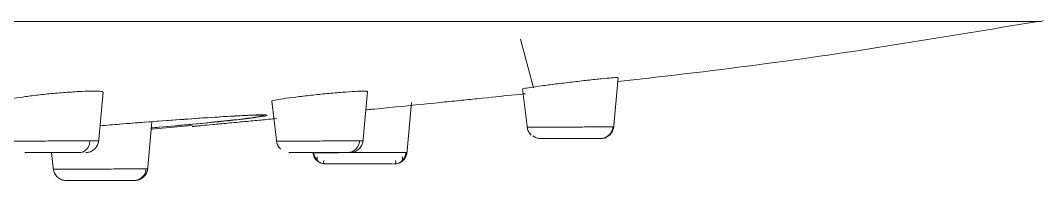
# Model space of a CAD drawing. Extents: x 2239 to 2659, y -1043 to -449.
# Drawn here: x 2376.06 to 2384.1, y -604.24 to -602.99 of the extents above; entities that cross this region are included whole.
import ezdxf

# ---------------------------------------------------------------- set-up
doc = ezdxf.new("R2010")
doc.units = 0
doc.header["$LTSCALE"] = 7
doc.header["$MEASUREMENT"] = 0
doc.layers.get('0').update_dxf_attribs({"color": 2, "linetype": 'CONTINUOUS'})

msp = doc.modelspace()

# ---------------------------------------------------------------- linework, layer by layer
at = {"color": 8, "linetype": 'Continuous', "lineweight": 15}
for p, q in [((2384.0733, -602.9948), (2362.2509, -602.9948)), ((2377.0547, -604.1522), (2377.0467, -604.1521))]:
    msp.add_line(p, q, dxfattribs=at)
at = {"color": 7, "linetype": 'Continuous', "lineweight": 15}
for p, q in [((2379.9906, -603.1342), (2380.0923, -603.5143)), ((2380.721, -603.8362), (2380.7562, -603.4359)), ((2376.6713, -603.9467), (2376.7074, -603.5505)), ((2378.7503, -603.9467), (2378.786, -603.5448)), ((2380.0053, -603.5243), (2380.0435, -603.8362)), ((2378.0333, -603.6207), (2378.0728, -603.9467)), ((2379.0957, -604.0364), (2379.1311, -603.6317)), ((2377.734, -603.7372), (2377.6885, -603.74)), ((2377.056, -604.1676), (2377.0898, -603.7828)), ((2377.0837, -603.8404), (2377.4091, -603.8108)), ((2380.0435, -603.8362), (2380.0435, -603.8362)), ((2380.721, -603.8362), (2380.721, -603.8362)), ((2378.0728, -603.9467), (2378.0728, -603.9467)), ((2380.6181, -603.9134), (2380.6182, -603.9134)), ((2376.301, -604.0234), (2376.3186, -604.1676)), ((2378.3628, -604.0213), (2378.3639, -604.0256)), ((2376.3186, -604.1676), (2376.3186, -604.1676)), ((2377.056, -604.1676), (2377.056, -604.1676)), ((2376.9529, -604.2434), (2376.95, -604.2434))]:
    msp.add_line(p, q, dxfattribs=at)
msp.add_arc((2384.053, -602.8765), 0.12, 279.75606, 293.8391, dxfattribs=at)
for points, knots in [([(2380.7535, -603.4664), (2381.1511, -603.4209), (2382.2508, -603.2952), (2383.3427, -603.1127), (2384.0398, -602.9963)], [0, 0, 0, 0, 0.361508, 1, 1, 1, 1]), ([(2380.7521, -603.4355), (2380.7535, -603.4351), (2380.7567, -603.4342), (2380.7445, -603.434), (2380.7117, -603.4359), (2380.629, -603.4436), (2380.5193, -603.4552), (2380.3936, -603.4697), (2380.2661, -603.4852), (2380.1509, -603.5002), (2380.0633, -603.5126), (2380.0114, -603.5211), (2380.0099, -603.523), (2380.0093, -603.5238)], [0, 0, 0, 0, 0.028615, 0.061861, 0.16829, 0.27471, 0.381433, 0.488737, 0.596565, 0.704642, 0.812571, 0.920056, 1, 1, 1, 1]), ([(2376.6323, -603.541), (2376.6037, -603.5414), (2376.5465, -603.5424), (2376.4276, -603.5496), (2376.3002, -603.5602), (2376.1754, -603.5733), (2376.0674, -603.5876), (2375.9916, -603.6011), (2375.9538, -603.6109), (2375.9584, -603.6144), (2375.9597, -603.6155)], [0, 0, 0, 0, 0.133766, 0.267527, 0.401593, 0.53624, 0.671423, 0.806853, 0.942135, 1, 1, 1, 1]), ([(2376.7023, -603.55), (2376.7029, -603.5482), (2376.7045, -603.5435), (2376.6712, -603.5412), (2376.6398, -603.541), (2376.6323, -603.541)], [0, 0, 0, 0, 0.319392, 0.838388, 1, 1, 1, 1]), ([(2378.7555, -603.541), (2378.735, -603.5414), (2378.6942, -603.5424), (2378.5906, -603.5496), (2378.4696, -603.5602), (2378.3408, -603.5734), (2378.2198, -603.5876), (2378.119, -603.6013), (2378.0554, -603.6124), (2378.0277, -603.619), (2378.0348, -603.6203), (2378.0356, -603.6205)], [0, 0, 0, 0, 0.1223392, 0.2446709, 0.3672865, 0.4904317, 0.6140678, 0.7379267, 0.8616548, 0.9849654, 1, 1, 1, 1]), ([(2378.7842, -603.5447), (2378.7822, -603.5431), (2378.7795, -603.5411), (2378.7604, -603.541), (2378.7555, -603.541)], [0, 0, 0, 0, 0.744001, 1, 1, 1, 1]), ([(2378.7732, -603.6886), (2378.7882, -603.6871), (2378.868, -603.6793), (2379.0689, -603.6593), (2379.3046, -603.6357), (2379.5108, -603.6148), (2379.7272, -603.5927), (2379.8383, -603.5812), (2379.918, -603.5729)], [0, 0, 0, 0, 0.031097, 0.164904, 0.419212, 0.542727, 0.672409, 1, 1, 1, 1]), ([(2379.918, -603.5729), (2379.9587, -603.5687), (2380.0255, -603.5617), (2380.0275, -603.5615), (2380.0283, -603.5614)], [0, 0, 0, 0, 0.609878, 1, 1, 1, 1]), ([(2376.6834, -603.8134), (2376.7354, -603.8091), (2376.9196, -603.7938), (2377.1905, -603.7733), (2377.4803, -603.7526), (2377.6822, -603.7392), (2377.7592, -603.7358), (2377.7834, -603.7347)], [0, 0, 0, 0, 0.117812, 0.417625, 0.622666, 0.88132, 1, 1, 1, 1]), ([(2376.6834, -603.8133), (2376.7633, -603.8069), (2376.9439, -603.7923), (2377.2145, -603.7718), (2377.4732, -603.7534), (2377.663, -603.741), (2377.7393, -603.7373), (2377.7652, -603.736)], [0, 0, 0, 0, 0.184124, 0.416558, 0.648931, 0.881166, 1, 1, 1, 1]), ([(2377.4076, -603.8188), (2377.4099, -603.8186), (2377.4128, -603.8184), (2377.4161, -603.818), (2377.4169, -603.818)], [0, 0, 0, 0, 0.7578737, 1, 1, 1, 1]), ([(2377.4114, -603.8185), (2377.4137, -603.8183), (2377.4187, -603.8178), (2377.4686, -603.8132), (2377.5789, -603.803), (2377.7458, -603.7873), (2377.8778, -603.7749), (2377.9851, -603.7648), (2378.0493, -603.7587), (2378.0697, -603.7567)], [0, 0, 0, 0, 0.1000044, 0.2241906, 0.538287, 0.69632, 0.8347385, 0.9471845, 1, 1, 1, 1]), ([(2377.6231, -603.7988), (2377.6052, -603.8005), (2377.5497, -603.8057), (2377.4909, -603.8111), (2377.4433, -603.8156), (2377.42, -603.8176), (2377.4172, -603.8179), (2377.4168, -603.818)], [0, 0, 0, 0, 0.1554816, 0.4803256, 0.7033317, 0.9530485, 1, 1, 1, 1]), ([(2380.0418, -603.8213), (2380.0439, -603.8333), (2380.0482, -603.8583), (2380.0651, -603.8773), (2380.0739, -603.8871)], [0, 0, 0, 0, 0.481965, 1, 1, 1, 1]), ([(2380.716, -603.8221), (2380.7137, -603.8339), (2380.7091, -603.8583), (2380.686, -603.8887), (2380.6542, -603.9095), (2380.6299, -603.9121), (2380.6182, -603.9134)], [0, 0, 0, 0, 0.241134, 0.499935, 0.758771, 1, 1, 1, 1]), ([(2380.6902, -603.8871), (2380.6797, -603.8949), (2380.6593, -603.9101), (2380.6341, -603.9123), (2380.6219, -603.9134)], [0, 0, 0, 0, 0.517963, 1, 1, 1, 1]), ([(2380.6902, -603.8871), (2380.699, -603.8773), (2380.7159, -603.8583), (2380.7202, -603.8333), (2380.7224, -603.8213)], [0, 0, 0, 0, 0.51804, 1, 1, 1, 1]), ([(2380.6902, -603.8871), (2380.699, -603.8773), (2380.7159, -603.8583), (2380.7202, -603.8333), (2380.7224, -603.8213)], [0, 0, 0, 0, 0.51804, 1, 1, 1, 1]), ([(2376.5251, -604.0234), (2376.5347, -604.0221), (2376.5545, -604.0195), (2376.5804, -603.9987), (2376.5992, -603.9683), (2376.603, -603.9439), (2376.6049, -603.9321)], [0, 0, 0, 0, 0.241198, 0.500055, 0.75886, 1, 1, 1, 1]), ([(2376.6406, -603.9971), (2376.6493, -603.9873), (2376.6662, -603.9683), (2376.6706, -603.9433), (2376.6727, -603.9313)], [0, 0, 0, 0, 0.518035, 1, 1, 1, 1]), ([(2378.071, -603.9313), (2378.0732, -603.9433), (2378.0775, -603.9683), (2378.0944, -603.9873), (2378.1032, -603.9971)], [0, 0, 0, 0, 0.48196, 1, 1, 1, 1]), ([(2378.071, -603.9313), (2378.0732, -603.9433), (2378.0775, -603.9683), (2378.0944, -603.9873), (2378.1032, -603.9971)], [0, 0, 0, 0, 0.48196, 1, 1, 1, 1]), ([(2378.6325, -604.0234), (2378.6434, -604.0221), (2378.6662, -604.0195), (2378.6959, -603.9987), (2378.7176, -603.9683), (2378.7219, -603.9439), (2378.724, -603.9321)], [0, 0, 0, 0, 0.2411575, 0.499964, 0.7587396, 1, 1, 1, 1]), ([(2378.7195, -603.9971), (2378.7282, -603.9873), (2378.7451, -603.9683), (2378.7495, -603.9433), (2378.7516, -603.9313)], [0, 0, 0, 0, 0.5180319, 1, 1, 1, 1]), ([(2380.6182, -603.9134), (2380.6087, -603.9134), (2380.5896, -603.9134), (2380.52, -603.9134), (2380.4315, -603.9134), (2380.3352, -603.9134), (2380.2451, -603.9134), (2380.1798, -603.9134), (2380.1461, -603.9134), (2380.1462, -603.9134), (2380.1462, -603.9134)], [0, 0, 0, 0, 0.141176, 0.283526, 0.425644, 0.567848, 0.710088, 0.852288, 0.994742, 1, 1, 1, 1]), ([(2376.1397, -604.0234), (2376.1234, -604.0234), (2376.0905, -604.0234), (2376.093, -604.0234), (2376.0943, -604.0234)], [0, 0, 0, 0, 0.497976, 1, 1, 1, 1]), ([(2376.0944, -604.0234), (2376.0944, -604.0234), (2376.0924, -604.0234), (2376.1229, -604.0234), (2376.1839, -604.0234), (2376.272, -604.0234), (2376.3676, -604.0234), (2376.46, -604.0234), (2376.5035, -604.0234), (2376.5251, -604.0234)], [0, 0, 0, 0, 0.00548, 0.171381, 0.33732, 0.503236, 0.669044, 0.835101, 1, 1, 1, 1]), ([(2376.6406, -603.9971), (2376.63, -604.0049), (2376.6097, -604.0201), (2376.5844, -604.0223), (2376.5722, -604.0234)], [0, 0, 0, 0, 0.517965, 1, 1, 1, 1]), ([(2378.6325, -604.0234), (2378.6168, -604.0234), (2378.5854, -604.0234), (2378.503, -604.0234), (2378.4086, -604.0234), (2378.3144, -604.0234), (2378.234, -604.0234), (2378.1846, -604.0234), (2378.1643, -604.0234), (2378.1713, -604.0234), (2378.1715, -604.0234)], [0, 0, 0, 0, 0.141169, 0.283524, 0.425643, 0.567848, 0.710084, 0.852287, 0.994745, 1, 1, 1, 1]), ([(2379.097, -604.0221), (2379.0934, -604.0221), (2379.0858, -604.0221), (2379.0305, -604.0222), (2378.9625, -604.0226), (2378.8951, -604.023), (2378.8151, -604.0234), (2378.7267, -604.0238), (2378.6383, -604.0242), (2378.558, -604.0247), (2378.4905, -604.0251), (2378.4226, -604.0254), (2378.3678, -604.0256), (2378.3603, -604.0256), (2378.3568, -604.0256)], [0, 0, 0, 0, 0.099704, 0.216009, 0.280703, 0.3496, 0.422698, 0.500003, 0.577707, 0.65111, 0.720206, 0.784982, 0.901068, 1, 1, 1, 1]), ([(2378.456, -604.1134), (2378.4444, -604.1122), (2378.4204, -604.1097), (2378.3885, -604.09), (2378.3649, -604.0608), (2378.3594, -604.0371), (2378.3568, -604.0256)], [0, 0, 0, 0, 0.240395, 0.498253, 0.757076, 1, 1, 1, 1]), ([(2378.3658, -604.0327), (2378.3674, -604.0406), (2378.3702, -604.0549), (2378.3814, -604.0731), (2378.3903, -604.0824), (2378.3948, -604.0871)], [0, 0, 0, 0, 0.383747, 0.688798, 1, 1, 1, 1]), ([(2378.3914, -604.0572), (2378.3902, -604.0681), (2378.3877, -604.0892), (2378.4102, -604.1012), (2378.4212, -604.1071)], [0, 0, 0, 0, 0.515406, 1, 1, 1, 1]), ([(2378.7195, -603.9971), (2378.7089, -604.0049), (2378.6886, -604.0201), (2378.6633, -604.0223), (2378.6511, -604.0234)], [0, 0, 0, 0, 0.5179626, 1, 1, 1, 1]), ([(2379.0969, -604.0221), (2379.0947, -604.0339), (2379.0899, -604.0583), (2379.0664, -604.0887), (2379.034, -604.1095), (2379.0093, -604.1121), (2378.9974, -604.1134)], [0, 0, 0, 0, 0.241279, 0.500066, 0.758802, 1, 1, 1, 1]), ([(2379.0323, -604.1071), (2379.043, -604.1011), (2379.0652, -604.0888), (2379.0617, -604.0672), (2379.06, -604.056)], [0, 0, 0, 0, 0.484689, 1, 1, 1, 1]), ([(2379.0583, -604.0871), (2379.0628, -604.0824), (2379.0716, -604.0731), (2379.0844, -604.0514), (2379.0877, -604.0332), (2379.0898, -604.0213)], [0, 0, 0, 0, 0.262199, 0.519207, 1, 1, 1, 1]), ([(2378.4615, -604.1134), (2378.454, -604.1123), (2378.4382, -604.1099), (2378.4409, -604.095), (2378.4424, -604.0871)], [0, 0, 0, 0, 0.474811, 1, 1, 1, 1]), ([(2378.456, -604.1134), (2378.4601, -604.1134), (2378.4682, -604.1134), (2378.5305, -604.1134), (2378.6203, -604.1134), (2378.7267, -604.1134), (2378.8337, -604.1134), (2378.9214, -604.1134), (2378.9735, -604.1134), (2378.9806, -604.1134), (2378.982, -604.1134)], [0, 0, 0, 0, 0.1371685, 0.2755384, 0.4136389, 0.5517742, 0.6898864, 0.8279147, 0.9661507, 1, 1, 1, 1]), ([(2379.0076, -604.0871), (2379.0096, -604.095), (2379.0136, -604.1099), (2378.9985, -604.1123), (2378.9913, -604.1134)], [0, 0, 0, 0, 0.525288, 1, 1, 1, 1]), ([(2376.3167, -604.1513), (2376.3189, -604.1631), (2376.3235, -604.1877), (2376.347, -604.2184), (2376.3795, -604.2395), (2376.4044, -604.2421), (2376.4164, -604.2434)], [0, 0, 0, 0, 0.240829, 0.499559, 0.758599, 1, 1, 1, 1]), ([(2377.0467, -604.1521), (2377.0445, -604.1639), (2377.0399, -604.1883), (2377.017, -604.2187), (2376.9856, -604.2395), (2376.9616, -604.2421), (2376.95, -604.2434)], [0, 0, 0, 0, 0.241138, 0.499937, 0.758783, 1, 1, 1, 1]), ([(2377.0253, -604.2171), (2377.0148, -604.2249), (2376.9944, -604.2401), (2376.9691, -604.2423), (2376.9569, -604.2434)], [0, 0, 0, 0, 0.5180449, 1, 1, 1, 1]), ([(2377.0253, -604.2171), (2377.034, -604.2073), (2377.0509, -604.1883), (2377.0553, -604.1633), (2377.0574, -604.1513)], [0, 0, 0, 0, 0.518035, 1, 1, 1, 1]), ([(2376.95, -604.2434), (2376.9377, -604.2434), (2376.913, -604.2434), (2376.8311, -604.2434), (2376.7297, -604.2434), (2376.6213, -604.2434), (2376.5225, -604.2434), (2376.4511, -604.2434), (2376.4157, -604.2434), (2376.4201, -604.2434), (2376.4213, -604.2434)], [0, 0, 0, 0, 0.13461, 0.270417, 0.405997, 0.541658, 0.677351, 0.812997, 0.948899, 1, 1, 1, 1])]:
    msp.add_open_spline(points, degree=3, knots=knots, dxfattribs=at)
at = {"color": 8, "linetype": 'Continuous', "lineweight": 15}
for points, knots in [([(2377.7834, -603.7347), (2377.8304, -603.7323), (2377.947, -603.7262), (2378.0051, -603.7278), (2377.991, -603.7354), (2377.9163, -603.7475), (2377.793, -603.7628), (2377.5953, -603.784), (2377.3699, -603.8062), (2377.1719, -603.8235), (2377.0856, -603.831)], [0, 0, 0, 0, 0.109125, 0.270865, 0.395686, 0.494502, 0.639846, 0.736442, 0.885047, 1, 1, 1, 1]), ([(2377.7652, -603.736), (2377.7927, -603.7345), (2377.8764, -603.7301), (2377.9502, -603.7289), (2377.9809, -603.7325), (2377.9343, -603.7427), (2377.8216, -603.7579), (2377.6476, -603.7775), (2377.4172, -603.8002), (2377.2236, -603.8184), (2377.1058, -603.8284), (2377.0857, -603.8301)], [0, 0, 0, 0, 0.063497, 0.193503, 0.323393, 0.453346, 0.583378, 0.713358, 0.843307, 0.973226, 1, 1, 1, 1]), ([(2380.716, -603.8221), (2380.706, -603.8221), (2380.6844, -603.8221), (2380.6174, -603.8223), (2380.5439, -603.8226), (2380.4754, -603.823), (2380.3979, -603.8234), (2380.3163, -603.8238), (2380.2384, -603.8243), (2380.1712, -603.8247), (2380.118, -603.8251), (2380.0698, -603.8254), (2380.0411, -603.8255), (2380.0451, -603.8255), (2380.046, -603.8255)], [0, 0, 0, 0, 0.106213, 0.230106, 0.299026, 0.372417, 0.450284, 0.53263, 0.615564, 0.693869, 0.767538, 0.83656, 0.960125, 1, 1, 1, 1]), ([(2380.1459, -603.9134), (2380.1344, -603.9124), (2380.1129, -603.9106), (2380.0953, -603.898), (2380.0872, -603.8921)], [0, 0, 0, 0, 0.536923, 1, 1, 1, 1]), ([(2380.7159, -603.8222), (2380.7175, -603.8222), (2380.7292, -603.8221), (2380.7221, -603.8221), (2380.716, -603.8221)], [0, 0, 0, 0, 0.1382241, 1, 1, 1, 1]), ([(2376.6049, -603.9321), (2376.581, -603.9321), (2376.5292, -603.9321), (2376.4348, -603.9323), (2376.3468, -603.9326), (2376.273, -603.9329), (2376.1977, -603.9334), (2376.1267, -603.9338), (2376.0678, -603.9342), (2376.0246, -603.9347), (2376.0016, -603.9351), (2375.9893, -603.9353), (2375.9938, -603.9353), (2375.9945, -603.9353)], [0, 0, 0, 0, 0.125384, 0.271546, 0.352815, 0.439338, 0.531124, 0.628165, 0.725883, 0.818174, 0.905021, 0.986417, 1, 1, 1, 1]), ([(2376.6714, -603.9325), (2376.6692, -603.9324), (2376.6645, -603.9322), (2376.6254, -603.9321), (2376.6049, -603.9321)], [0, 0, 0, 0, 0.47419, 1, 1, 1, 1]), ([(2378.724, -603.9321), (2378.707, -603.9321), (2378.6702, -603.9321), (2378.5882, -603.9323), (2378.5058, -603.9326), (2378.4329, -603.9329), (2378.3545, -603.9334), (2378.276, -603.9338), (2378.2052, -603.9342), (2378.1481, -603.9347), (2378.1078, -603.9351), (2378.0772, -603.9353), (2378.0763, -603.9354), (2378.0758, -603.9355)], [0, 0, 0, 0, 0.11442, 0.247898, 0.322143, 0.401208, 0.485095, 0.573807, 0.663152, 0.747513, 0.826876, 0.901237, 1, 1, 1, 1]), ([(2378.7482, -603.9323), (2378.7492, -603.9322), (2378.754, -603.9321), (2378.7372, -603.9321), (2378.724, -603.9321)], [0, 0, 0, 0, 0.2118405, 1, 1, 1, 1]), ([(2377.0467, -604.1521), (2377.0341, -604.1521), (2377.0068, -604.1521), (2376.93, -604.1523), (2376.8475, -604.1526), (2376.7715, -604.1529), (2376.6867, -604.1534), (2376.5982, -604.1538), (2376.5148, -604.1543), (2376.444, -604.1547), (2376.3888, -604.1551), (2376.3405, -604.1554), (2376.3135, -604.1555), (2376.3193, -604.1555), (2376.3203, -604.1555)], [0, 0, 0, 0, 0.107852, 0.233744, 0.303798, 0.378419, 0.457606, 0.541361, 0.625572, 0.705103, 0.779944, 0.850088, 0.975722, 1, 1, 1, 1])]:
    msp.add_open_spline(points, degree=3, knots=knots, dxfattribs=at)

doc.saveas('drawing.dxf')
